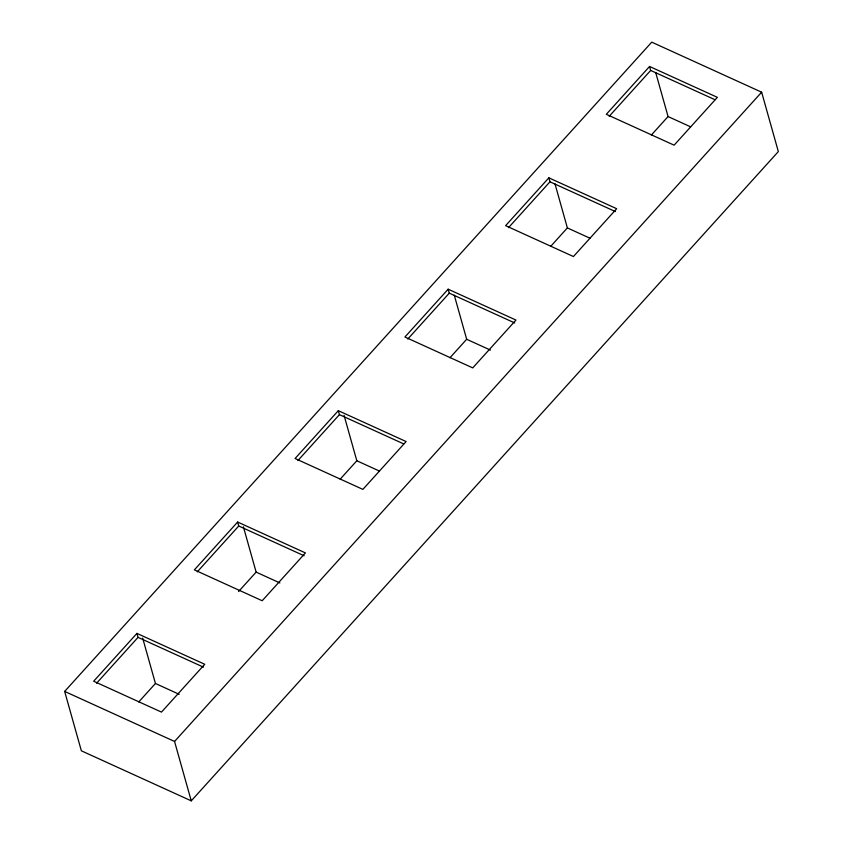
<?xml version="1.0" encoding="UTF-8"?>
<svg xmlns="http://www.w3.org/2000/svg" width="843" height="843" viewBox="0 0 843 843"><rect width="100%" height="100%" fill="white"/><g stroke="black" fill="none" stroke-linecap="round" stroke-linejoin="round"><path stroke-width="1.26" d="M64.658 691.418L651.744 42.15L761.64 92.193L778.342 151.582L191.256 800.85L81.36 750.807L64.658 691.418L174.554 741.461L191.256 800.85M136.935 633.399L93.678 681.228L161.487 712.103L204.744 664.273L136.935 633.399L138.041 637.361L203.469 667.15M237.631 522.038L194.375 569.868L262.184 600.743L305.429 552.913L237.631 522.038L238.738 526L304.165 555.79M338.317 410.678L295.071 458.508L362.88 489.383L406.126 441.553L338.317 410.678L339.434 414.64L403.671 443.892M448.17 289.191L404.925 337.021L472.733 367.896L515.979 320.066L448.17 289.191L449.287 293.153L514.715 322.943M548.867 177.831L505.621 225.661L573.43 256.535L616.676 208.706L548.867 177.831L549.973 181.793L615.411 211.582M649.563 66.471L606.317 114.3L674.115 145.175L717.372 97.345L649.563 66.471L650.67 70.433L714.917 99.685M96.566 683.23L138.041 637.361M197.251 571.87L238.738 526M297.948 460.51L339.434 414.64M407.801 339.034L449.287 293.153M508.498 227.673L549.973 181.793M609.194 116.313L650.67 70.433M138.747 701.945L155.439 683.483L142.688 638.13M238.558 591.554L256.135 572.123L243.385 526.77M340.129 479.224L356.821 460.763L344.081 415.409M449.983 357.738L466.674 339.276L454.282 295.187M550.679 246.377L567.371 227.916L554.979 183.827M651.376 135.017L668.067 116.555L655.675 72.466M174.554 741.461L761.64 92.193M668.067 116.555L690.638 126.84M567.371 227.916L589.942 238.2M466.674 339.276L490.436 350.098M356.821 460.763L379.403 471.047M256.135 572.123L279.897 582.945M155.439 683.483L179.201 694.305"/></g></svg>
